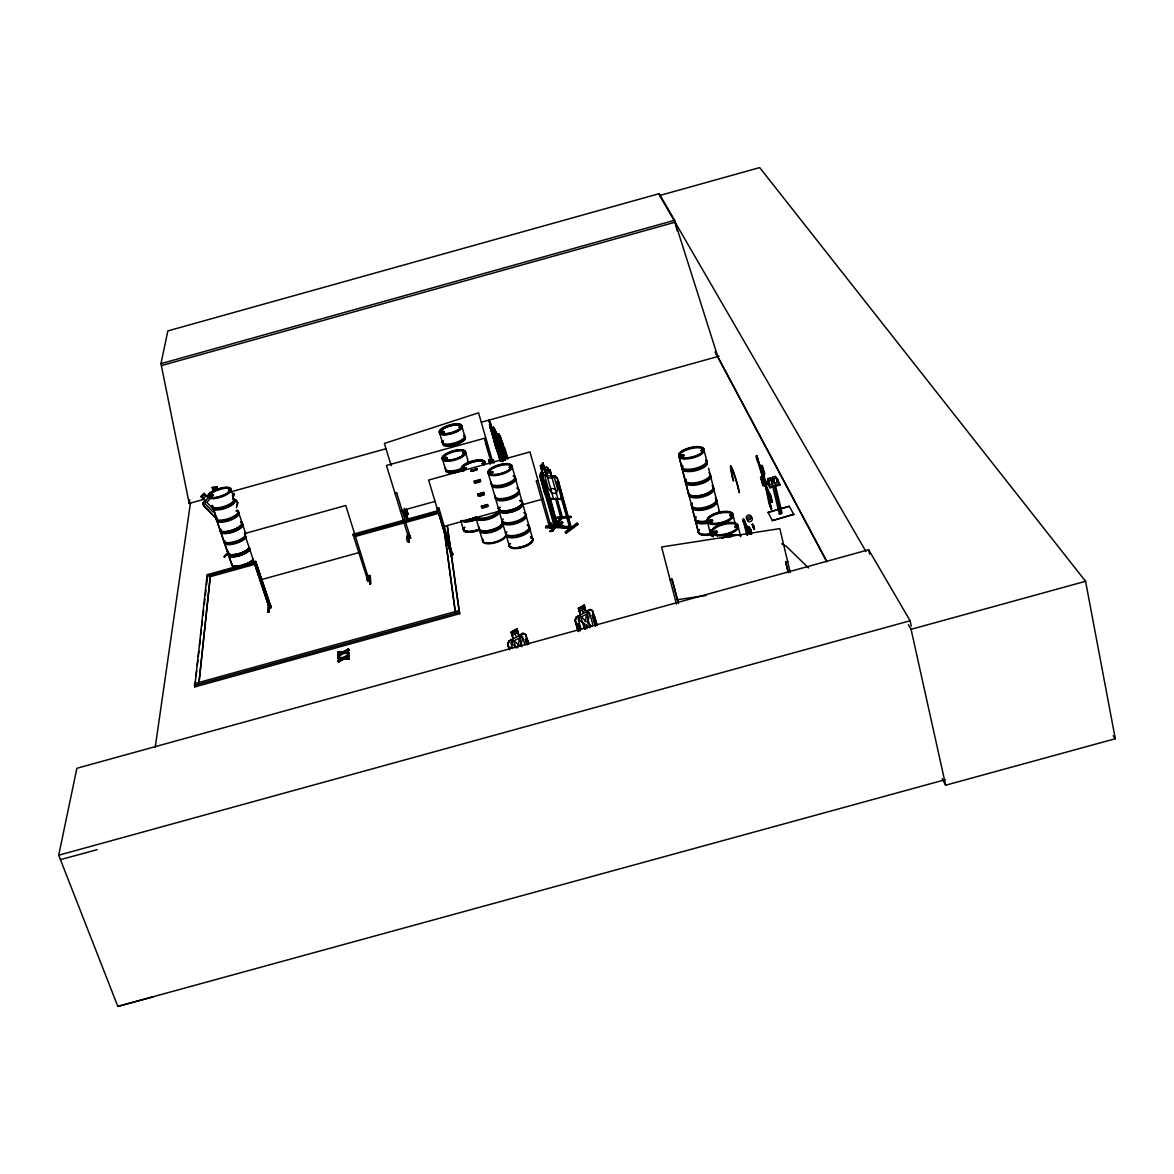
<?xml version="1.0" encoding="UTF-8"?>
<svg xmlns="http://www.w3.org/2000/svg" width="1174" height="1174" viewBox="0 0 1174 1174"><rect width="100%" height="100%" fill="white"/><g stroke="black" fill="none" stroke-linecap="round" stroke-linejoin="round"><path stroke-width="1.5" d="M543.078 469.057L543.122 469.424M514.682 633.182L514.696 632.933M518.204 644.805L518.189 645.128M581.849 608.47L582.304 609.027M514.608 633.182L514.623 632.36M518.116 645.128L518.673 644.819M268.743 606.122L270.71 605.623L268.89 606.107M271.003 607.662L255.653 561.407L253.951 561.891L269.374 608.161L244.456 533.612L345.772 505.48L369.223 580.528L369.062 578.4L369.605 580.338L367.579 580.939L366.978 578.987L368.695 578.855M269.286 605.358L269.051 611.947L267.995 612.241L269.022 604.052M268.332 604.243L267.995 612.241M268.905 603.26L268.743 611.903L269.11 603.891M585.166 621.222L585.254 620.371M228.739 553.292L224.014 556.96L226.641 554.436M491.583 429.816L497.38 447.881L496.719 444.432M562.654 522.753L549.96 531.499L562.375 521.799L562.654 522.753L549.96 531.499L562.346 521.784M496.94 437.594L497.013 436.669M765.096 483.644L768.941 503.22L771.113 509.208L765.507 485.302M490.306 427.013L490.38 426.074M777.687 479.961L777.261 478.376L777.658 479.961M500.241 440.837L498.847 434.042L500.432 439.59M268.626 611.111L269.051 611.947M199.022 682.314L210.425 575.143L198.817 684.119M554.407 526.642L555.009 525.864L554.407 526.642L540.187 476.6L540.539 473.562L539.908 476.644M451.432 554.583L459.68 613.694L194.767 686.922L207.123 574.688L254.67 561.51M194.767 686.922L195.398 681.58M196.014 676.195L196.63 670.809M197.261 665.423L197.878 660.037M198.303 656.457L198.92 651.071M199.536 645.685L200.167 640.3M200.783 634.914L201.414 629.528M201.825 625.933L202.456 620.547M203.073 615.161L203.689 609.776M204.32 604.39L204.936 599.004M205.362 595.409L205.978 590.023M206.595 584.637L207.226 579.252M406.615 518.174C401.126 502.736 404.12 519.583 407.598 517.851L404.282 510.91L407.598 517.851M404.355 511.732L404.238 510.925L403.592 512.143M407.407 517.661L404.37 511.629M509.912 467.047C509.912 468.705 510.881 465.153 509.355 467.34M510.03 466.87L511.189 467.223L509.164 467.369M408.875 541.933L407.95 534.038L409.08 542.036C406.512 543.826 405.558 534.331 408.288 534.962L409.08 542.036M509.648 467.546L510.587 466.959M189.718 499.889L189.19 503.485L190.437 503.147L155.217 747.31M492.948 471.977L491.319 472.917M489.984 472.917L490.248 472.153M491.95 472.682L490.233 471.992M482.221 463.745L483.732 463.158L482.455 463.51M482.91 463.789L483.439 463.114M502.369 443.596L502.824 444.256M482.265 463.539L484.275 463.275L482.499 463.114M465.256 468.778L465.608 468.015L463.598 468.25M585.621 629.293L586.442 624.568L590.038 627.885M465.55 467.854L464.508 468.631M462.879 468.852C463.011 471.214 469.13 467.457 464.655 467.692M462.952 468.852L464.684 467.619M750.612 529.826L749.878 529.21L751.14 534.39M463.789 452.43L463.04 452.826L464.009 452.445M464.566 452.973L463.877 453.457L464.273 452.724M785.67 562.17L787.754 561.51L785.67 562.17L788.238 572.795M500.843 451.286L497.703 444.139M520.273 646.331C525.57 632.859 518.13 635.017 518.659 645.509C513.376 637.203 507.285 643.44 517.822 647.755M584.006 628.428L584.887 623.834C574.673 619.49 580.587 613.254 585.723 621.604C585.268 611.126 592.532 609.042 587.293 622.44L591.857 626.476M445.005 458.917L447.03 457.757M444.418 458.154L444.491 458.902M153.574 996.755L117.826 1006.411L58.7 855.215L76.882 768.28L868.657 549.74L910.114 620.767L911.303 626.124M190.437 503.088L189.205 503.426L160.97 363.647L167.853 330.921L659.172 193.666L674.624 220.286L677.281 231.073M232.408 495.942L232.804 494.371M233.068 497.174L233.861 494.019M232.892 498.686L234.169 493.858L230.192 491.965M236.664 506.111L237.456 502.971M236.444 507.74L237.735 502.912L236.326 500.315L232.995 498.598M671.983 579.369L670.016 579.663L671.983 579.369L677.926 602.013M545.719 526.29L562.992 525.277L562.845 526.744L545.719 526.363L545.587 527.64L561.113 526.671M545.91 527.111L563.271 526.245M558.237 525.952L571.268 526.656L571.738 528.344L556.931 526.994M544.002 480.357L544.927 480.768L558.002 527.449L550.18 497.747M556.564 527.405L571.122 528.77L569.331 526.906M576.654 617.128L575.319 620.415L578.063 630.996L574.952 620.371L576.375 616.908L580.323 614.853L578.474 608.264L584.344 605.021C584.652 618.551 588.145 605.916 592.532 610.641L596.583 624.715M509.046 649.149L507.623 644.35L509.061 640.857L513.082 638.773L511.013 632.14L517 628.838L518.923 635.413L523.002 633.168L525.717 634.518L528.52 643.704M509.399 649.574L507.843 644.335L509.34 641.092M229.135 490.864L229.502 490.424M230.045 490.424L228.754 490.923M230.192 490.571L229.326 490.981M228.681 490.189L229.561 490.072L228.637 490.189M210.557 495.707L212.905 494.885L211.775 496.088M562.008 516.384C559.294 515.342 564.063 519.73 560.644 517.22M555.243 524.206L553.849 525.042L555.302 524.03L555.801 525.893L541.419 475.191L542.036 471.757M735.863 526.95L734.88 526.554M735.452 526.378L736.274 526.627M735.482 526.95L736.347 526.231M736.656 526.055L735.262 526.979M558.575 527.155C559.279 524.03 553.996 525.189 556.681 527.361L542.593 477.216L543.679 475.177L546.981 475.441L545.191 477.48L548.214 488.281L551.912 493.109L556.432 493.506L557.562 489.074L554.539 478.229L551.575 476.101M542.784 477.304L543.811 475.382M731.417 515.166L730.272 515.283M730.155 514.799L731.299 514.667L730.125 515.327M731.387 515.298L730.301 515.606M730.8 515.782L729.832 515.386L731.505 515.019M715.832 532.115L716.727 531.499M714.335 532.835L714.511 531.881L716.712 531.631M714.144 531.793L714.79 531.367M460.443 426.177L459.577 426.015M711.444 521.388C713.675 519.055 706.88 521.124 710.226 521.726M442.158 432.913C439.061 432.619 445.621 431.724 442.715 431.43M442.833 432.971L440.94 432.458M701.465 450.434L702.991 450.156L700.849 450.434L702.756 449.906L701.979 450.655M701.685 449.906L701.905 449.539M681.287 455.497L681.096 456.378M681.492 456.481L683.4 455.615L682.696 456.084M492.141 471.992L491.466 471.904M489.661 472.55L490.644 473.034M465.623 468.69L463.862 469.277M463.011 468.646L464.097 469.277M463.26 453.546L463.701 453.149M463.51 453.546L462.703 453.619L463.759 453.502M443.86 458.33L444.917 458.931M743.714 522.034C746.444 520.698 740.735 517.279 743.582 522.151C745.872 522.782 743.846 518.277 743.127 520.566M748.792 530.325L749.775 534.361L743.215 521.388L744.228 520.801L743.259 521.227M550.899 525.747L549.256 526.201M570.623 516.443L570.843 517.426L555.405 518.292M556.036 523.178L560.776 517.69M556.623 523.134L561.377 517.661M557.547 523.002L561.95 517.925M554.627 524.147L554.539 524.925C554.377 532.086 563.902 513.742 561.95 518.673L556.036 498.158M554.113 517.91L553.424 517.426L570.652 516.487M515.679 635.149L515.914 635.853M540.187 476.6L544.266 492.155L546.849 496.851L549.271 494.181M542.021 479.256L541.317 480.034L542.623 479.227L555.17 526.51M410.665 538.088C410.665 538.851 405.764 537.369 409.799 536.195C411.047 540.583 410.885 534.449 408.185 536.973M542.711 473.782L545.132 471.156M544.633 468.954L543.019 463.172L546.614 476.424L544.501 469.057L546.394 467.047M229.194 491.026L228.255 491.202L229.033 490.512M540.554 466.063L543.195 463.158M540.744 466.063L543.166 463.451M543.606 477.334L540.407 465.975L543.019 463.172M212.259 495.149L210.484 496.074L211.423 496.03M210.117 495.663C208.84 497.556 214.314 496.088 212.905 494.885M210.924 495.355L209.897 496.162L211.496 496.176M205.23 500.74L200.93 496.514L204.056 493.285L208.268 497.615M201.18 496.543L204.188 493.462M203.102 502.927L203.674 505.524L214.754 517.132L203.513 505.568L202.999 503.015L205.127 500.828M203.19 503.103L208.297 497.879L204.085 493.55M209.706 499.317L206.785 502.311L214.622 510.367M734.968 526.627L736.377 525.893L735.467 525.805M735.173 526.495L736.157 525.761M716.712 532.042L714.306 532.438L715.362 532.937M731.299 515.577L730.844 515.063M710.358 521.124L711.899 520.273L711.224 519.935M711.62 520.625L709.316 521.432L711.459 519.979M459.137 426.925L460.546 426.323M441.453 432.267L440.998 432.883L442.437 432.868M442.994 432.516L443.053 432.003M443.464 432.237L442.055 432.78M443.405 432.458L444.08 431.885L442.965 431.401M405.72 513.067L407.583 512.686L405.617 513.053L406.527 514.872L406.013 513.243L407.099 512.568M406.013 514.726L408.068 514.285L406.248 509.149M407.848 514.388L406.351 509.355M228.431 552.396L224.454 556.036L224.836 556.902M224.601 556.814L228.563 553.086M683.18 456.011L682.652 455.116M681.287 455.116L680.348 456.216L681.771 456.481M237.735 502.912L236.238 500.403L232.672 498.759L234.873 501.65M743.905 519.466L742.746 519.788L744.169 520.273M212.494 506.625L217.366 520.977L212.773 506.596M217.175 487.078L212.23 487.445L213.595 491.495M200.93 496.514L205.479 500.784L205.215 503.91L213.052 511.967M212.23 487.445L213.829 491.657M489.91 472.344C488.017 475.074 495.854 472.212 491.862 471.537M490.35 472.579L491.539 471.728L490.673 472.124M772.624 486.065L779.331 513.933L780.416 513.023M779.331 513.933L782.075 513.155L775.383 485.288M465.447 468.837L465.961 467.839M450.449 553.526L452.533 552.939L450.801 553.115M450.713 553.482L451.359 555.17L437.198 508.577L438.9 508.093L452.665 554.803L452.239 552.719M463.466 468.088L464.2 468.631M450.669 553.159L450.889 556.461M464.097 453.355L462.967 453.281M444.418 457.787C441.527 460.193 448.468 459.122 446.751 457.522M444.975 458.374L446.296 457.449M446.237 458.506L446.193 457.655M367.579 580.939L369.194 580.132M269.184 607.868L271.077 607.266M569.728 527.038L557.811 526.26M565.296 532.027L577.241 523.193L565.325 532.042L566.382 533.084L578.254 524.206L577.182 523.164M565.56 533.011L577.593 524.03M550.533 531.44L562.478 522.503M561.392 499.581L561.583 493.872L557.254 478.258L554.964 476.072L551.663 476.13M571.459 528.329L558.531 481.487L556.769 481.678L569.904 528.623M542.564 477.246L547.099 492.698L550.004 498.598L561.348 499.273M553.526 498.877L545.352 469.615L546.981 475.441M546.908 492.742L550.166 498.48M571.063 528.726L557.254 478.258M582.862 611.243L582.715 612.153L582.906 611.272M554.964 476.072L551.56 475.91M543.679 475.177L547.187 475.646L545.558 469.835M547.568 477.701L552.264 478.273M551.707 475.998L550.195 469.996L545.426 469.923M488.751 459.738L493.359 459.738L494.181 462.571M459.577 426.514L459.019 427.072L460.428 426.969M443.801 432.237L442.363 432.722M716.58 532.262L714.584 532.82M441.659 431.768L444.227 431.885L442.715 432.795M441.673 432.12L441.996 432.34M731.079 514.96L731.872 515.137M491.48 472.374L492.39 471.831L491.613 471.537M444.667 458.007L445.181 457.405M446.531 458.124L445.577 458.154M555.038 526.671L541.918 480.005M585.841 628.56L589.935 626.27L586.516 614.061L581.042 617.098L584.476 629.323M578.489 623.614L576.419 624.333L578.489 623.614L580.47 630.658M595.218 626.05L592.283 615.499L593.883 614.604L597.273 625.331M592.283 615.499L594.337 614.78M576.507 617.084L590.14 609.644M338.083 661.109L343.454 658.144L348.737 658.174L349.06 659.186L343.777 659.157L338.42 662.121L338.083 661.109L342.309 658.071L338.024 657.411L343.366 657.44L348.634 654.52L348.986 656.237L344.833 658.511L344.51 657.513L348.634 654.52M348.957 655.532L343.688 658.438L343.366 657.44M578.577 608.323L584.212 605.344M526.891 644.614L525.35 639.346L526.979 638.436L528.96 643.895M525.35 639.346L527.434 638.612M346.066 652.025L348.825 650.528L348.473 648.826L343.234 651.702L337.921 651.687L338.259 653.36L342.514 653.346L338.317 656.354L343.644 653.419L348.898 653.434L348.561 651.746L344.364 651.775L344.701 652.773M338.317 656.354L337.98 655.356L343.322 652.406L348.575 652.421L348.898 653.434M346.183 651.262L348.795 649.824M511.145 632.199L517.147 628.897M509.208 641.033L523.12 633.49M338.42 662.121L342.632 659.084M228.548 490.776L229.561 490.409M337.98 655.356L342.177 652.333L337.936 652.362M344.364 651.775L348.473 648.826M441.938 431.988L442.158 431.548M715.993 532.761L716.448 531.279M709.991 520.141L709.536 521.036M550.43 530.619L550.767 531.573M681.184 455.086L683.943 455.219L681.492 456.525M682.901 455.541L680.979 455.879M464.141 468.191L463.539 469.174M465.476 468.852L464.2 469.262M446.164 457.948L444.33 458.638L445.181 458.902M210.748 495.443L211.613 495.105M569.595 526.554L571.195 526.612M450.992 556.344L450.787 553.071M452.284 553.042L452.665 554.803M548.889 525.937C553.526 523.355 549.564 531.675 548.786 526.025M550.562 525.835L551.34 527.126M269.301 607.78L269.022 606.019M404.252 508.166L406.307 514.872L407.774 514.139M501.694 441.541L500.095 435.862L502.531 442.759M501.65 443.361L500.696 443.068M503.47 445.225L502.296 442.671L507.373 458.873M504.688 447.837L507.99 458.682M500.241 453.546C488.824 427.527 510.264 472.286 500.403 453.34M497.013 438.504L500.476 450.684L499.977 446.942L502.178 452.988M501.929 460.927L493.432 431.225L492.258 428.745L499.566 454.661L490.116 422.068L488.722 420.38L489.925 422.258M490.116 422.068L492.992 432.927M489.719 426.162L489.661 424.577L490.571 426.015M490.292 425.839L491.701 428.451M491.48 427.6L492.493 428.833M502.531 460.736L493.183 427.248L494.606 429.082M494.166 433.045L494.122 431.46L495.046 432.927L493.373 427.189M494.107 432.913L494.122 431.46M495.986 434.541L496.998 435.803M499.625 439.942L499.596 438.357L500.535 439.839M504.38 458.403L499.155 440.822L502.545 453.883L502.105 453.091M499.493 441.321L498.466 440.367L499.258 444.462M464.024 468.235L464.963 467.971M502.237 457.361L500.506 451.286L504.13 460.281M503.925 456.921L504.879 460.076M491.539 472.418L490.541 472.652M491.789 472.931L490.893 473.181M490.585 428.642L491.392 429.889L489.734 424.166L490.893 425.942M490.761 429.948L490.512 428.422L491.304 429.64M490.703 429.816L490.703 428.363M492.478 431.43L494.371 435.114L493.418 432.531M496.162 436.772C495.355 430.711 502.134 448.072 498.891 439.428M445.313 457.772L446.105 457.478M494.885 444.403L496.984 450.288L489.837 425.971L500.139 461.235M498.422 449.862L499.684 454.367M211.613 495.56L210.704 495.78M557.445 525.791L557.914 527.478M542.916 477.216L557.298 526.979L556.887 525.248M570.593 527.023L571.298 528.711M396.665 492.757L395.036 493.462L396.665 492.757L410.518 538.088L408.875 538.558L386.481 465.476L484.803 438.166L490.908 459.283M437.227 508.826L438.9 508.093M536.342 481.076L538.044 480.606L536.342 481.076L549.726 527.889L549.153 525.835M253.936 562.141L255.638 561.671M353.066 534.405L354.768 533.921L353.08 534.654L367.917 580.881L367.359 578.797M408.86 538.308L410.489 537.853M763.438 478.86L756.746 455.409L763.907 479.535M758.683 463.437C754.999 447.47 755.381 460.267 759.152 464.141M762.704 470.774L762.205 465.344L764.788 473.533L763.687 473.577L764.054 474.311L761.647 465.506L763.907 480.562M761.735 480.078L761.06 476.967L763.467 485.684L763.305 483.732L762.645 483.35L762.924 485.831L760.517 477.114L761.735 480.078L763.848 481.12L764.758 484.407L762.645 483.35M767.635 478.64L770.672 477.789L771.567 479.388L772.609 483.761L769.572 484.613L767.635 478.64L769.572 484.613M778.685 482.059L774.546 483.218L772.609 477.246L775.647 476.395L777.584 482.367L776.689 480.753L777.79 480.445M768.515 480.254L771.567 479.388M772.609 477.246L773.49 478.845L776.542 477.994M779.932 485.009L776.865 478.801L779.932 485.009L769.968 487.797L766.96 481.589L773.563 479.726M766.96 481.589L769.66 486.52L779.624 483.717M769.909 493.975L764.67 482.617L772.389 502.252L770.878 495.296L769.381 493.594L771.964 502.457L763.188 479.095L765.272 486.77L765.184 485.2M769.249 501.724L771.67 509.061L765.199 485.009M793.844 514.579L789.31 506.273L768.001 512.275L772.345 520.625L793.785 514.329L772.345 520.625M768.06 512.524L789.31 506.273M752.329 524.367L753.884 526.172L754.016 529.239L752.329 524.367L754.016 529.239M748.278 530.002L749.144 529.768L748.763 526.598L750.7 529.885L748.836 530.413M752.387 525.908L753.561 525.585M748.176 526.759L749.188 527.478M753.048 527.287L754.589 529.078M747.838 529.122L748.704 528.872M748.763 526.598L750.568 529.357M744.067 521.065L750.494 534.155L742.863 519.334M659.172 193.666L659.627 195.53L759.695 167.589L1085.568 581.291L1115.3 738.74L945.657 785.215L942.208 778.729M160.97 363.647L674.624 220.286M161.616 365.54L675.109 222.224L717.754 356.544L715.171 351.745L826.701 561.113M189.205 503.426L204.555 499.17M230.999 491.818L386.202 448.688M481.428 422.214L719.002 356.192M552.352 530.868L550.136 522.694L552.587 530.677L553.409 530.575L552.352 530.868L552.235 529.944M553.409 530.575L551.442 523.325L550.415 523.663L550.136 522.694M369.047 575.451L370.382 576.111L369.047 575.451L369.854 584.036L370.911 583.742L370.25 576.008M451.109 554.876L453.003 554.348M551.149 527.185L549.256 527.713L551.222 527.434L529.973 451.931L428.627 480.063L450.611 553.203M367.888 580.499L369.59 580.073M269.184 608.147L271.062 607.618M369.561 583.082L370.089 583.845L369.561 576.199M442.128 431.504L443.053 431.342M400.466 510.998L435.305 501.327M353.271 534.17L437.785 510.734M254.567 562.904L206.962 576.096L207.431 577.461M353.315 535.52L437.946 512.055M209.192 576.977L255.022 564.268M355.517 536.401L440.133 512.935M442.686 526.832L499.126 511.189M522.048 504.835L543.21 498.965M260.041 580L360.535 552.147M748.792 533.348L747.75 528.227L750.494 533.187M748.44 528.696L750.259 533.26M194.253 685.44L459.225 612.197L447.25 526.245M58.7 855.215L910.114 620.767M908.368 624.656L911.068 629.323L1085.568 581.291M117.826 1006.411L945.349 779.668M60.432 859.661L97.163 849.668M211.525 495.12L213.081 495.017M463.437 452.885L464.39 452.871M445.416 458.682L444.506 458.799M714.482 532.394L715.553 532.277M408.934 538.558L408.537 536.547M459.636 426.367L460.971 426.529M677.354 599.723L706.22 595.423M445.474 457.39L447.118 457.772M445.005 458.315L444.183 458.374M211.672 494.753L212.817 494.958M464.801 468.015L465.814 467.912M464.376 469.233L463.319 469.013M682.299 455.16L683.224 454.91M710.373 521.051L709.404 521.109M408.244 537.002L410.181 536.166M367.051 579.266L369.062 578.4M212.45 487.606L217.175 487.181M210.924 493.168L211.746 493.109M210.821 493.256L211.643 493.197M540.407 465.975L542.359 471.845M547.979 468.206L546.409 467.281M546.849 496.851L544.442 491.994M554.04 517.822L571.268 516.942M553.673 518.086L570.916 517.176M545.587 527.64L561.113 526.832M557.943 525.453L556.197 525.629L557.503 525.835M571.092 526.686L569.361 526.979M557.973 527.522L557.254 525.835M702.536 449.98L700.893 450.86M681.654 456.319L680.891 456.202M344.51 657.513L348.722 657.484L349.06 659.186M344.833 658.511L349.045 658.497M338.024 658.086L338.361 659.098L341.208 659.084M338.024 657.411L338.347 658.423L341.913 658.438M570.491 528.183L569.801 528.564M736.083 526.201L736.905 526.334M493.359 459.738L488.545 459.533L489.984 463.979M545.22 469.717L550.195 469.996M557.18 481.384L558.531 481.487M543.679 475.47L554.964 476.395L556.975 478.42M550.621 488.487L555.141 488.868M550.004 498.598L561.524 499.478L561.598 494.195M556.3 525.688L557.312 525.791M551.325 523.266L553.277 530.487M682.754 454.778L683.562 454.969M544.604 469.233L546.424 469.761M562.551 517.895L557.195 499.097M584.344 605.021L586.046 611.918M578.327 608.205L580.323 614.853L578.107 618.727L581.057 629.22M576.375 616.908L574.952 620.371M525.717 634.518L528.08 643.425M509.061 640.857L507.623 644.35M750.039 529.195L751.14 533.524M763.188 483.189L765.316 484.26M522.973 633.432L525.541 634.708M589.994 609.599L592.503 610.876M781.723 543.841L786.419 546.424L808.534 567.981M747.515 528.285L748.264 528.975M547.906 468.382C545.881 463.026 537.149 478.434 542.05 472.021M758.521 464.214L763.878 481.413M731.725 514.96L731.035 515.973L729.773 515.503M736.802 526.128L736.113 527.141L734.821 526.671M1113.187 735.746L1115.3 738.74M498.847 434.042L500.109 435.994M498.657 434.116L499.919 436.053M489 420.571L490.116 422.2M499.229 435.583L499.963 436.669M493.183 427.248L494.415 429.156M489.279 421.833L489.998 422.875M493.74 428.701L495.002 431.606L494.269 430.535M499.757 437.432L500.506 438.518M489.793 423.638L490.512 424.694M499.39 438.416L502.34 442.833M489.47 424.65L492.302 428.892M493.931 431.533L496.807 435.862M490.908 427.894L492.023 429.537M497.174 440.045L495.369 434.644M503.807 452.063L504.981 453.78L500.858 441.747L505.216 456.554M499.449 446.736L495.384 434.82L502.854 454.91L502.208 451.432M496.543 432.839L495.149 430.975L496.353 432.913M496.602 433.455L495.898 432.37L497.13 435.305M489.734 424.166L490.908 426.074M490.453 425.282L491.172 426.632M495.912 435.261L496.822 436.743L494.592 428.965L501.606 450.508L497.541 438.504M498.73 439.663L496.778 435.701L500.99 449.554M490.512 428.422L493.462 432.692M492.493 431.548L493.271 432.751M492.111 431.65L496.132 443.523L495.032 441.835M502.413 457.156L504.321 460.223M496.969 450.156L499.757 454.602M496.778 450.214L499.566 454.661M492.508 429.713L492.86 430.623M746.18 529.386L746.062 528.814M659.627 195.53L865.957 551.486M771.729 482.147L772.609 483.761M715.656 353.066L826.775 561.847M750.274 529.004L750.7 529.885M749.276 528.711L749.716 529.606M743.582 519.128L750.069 532.409M557.151 478.376L554.964 476.395M501.503 441.6L506.243 458.198L503.191 451.139M491.495 427.718L492.625 430.418M499.258 441.131L496.338 432.78L499.831 444.785M765.976 484.979C768.075 489.558 764.817 476.717 764.509 479.55M501.122 441.747L500.843 441.556M194.972 685.176L194.444 683.694L458.99 610.553L459.445 612.065M493.212 437.139L495.061 442.363M492.654 432.78L490.717 427.145L492.64 432.164M220.829 532.292L223.94 541.405L220.609 531.69M224.63 543.43L228.035 553.468L224.601 543.445M231.909 564.87L228.725 555.493L231.982 565.134M220.286 530.751L216.97 521.007L220.228 530.487A11.579 3.962 -18.5 0 0 234.903 529.181A11.579 3.962 -18.5 0 0 240.802 521.623M217.073 487.269L217.982 489.969M270.71 605.623L271.267 607.296M255.653 561.407L271.267 607.56M238.704 512.818L241.976 522.577M242.284 523.516L245.527 533.231M491.598 431.636L495.399 444.315L494.533 440.001C502.061 463.891 489.147 418.531 493.814 437.535M337.921 651.687L338.259 653.36M337.965 654.637L338.303 655.65M338.068 660.39L338.406 661.402M348.487 649.516L348.825 650.528M348.649 655.239L348.986 656.237M343.322 652.406L343.644 653.419M343.454 658.144L343.777 659.157M505.26 459.107L499.757 439.751L505.598 460.179M366.978 578.987L367.506 580.646M759.24 463.275L764.523 480.415M749.261 528.051L749.188 528.036M748.645 528.095L748.557 527.992M391.191 465.682L384.382 443.42L478.537 412.837L492.875 462.321M459.225 612.197L459.68 613.694M442.319 458.594L445.357 468.822M460.912 521.109L463.378 529.503M507.99 644.394L509.531 649.633M439.56 432.722L442.51 442.701M511.277 632.243L513.346 638.891L510.851 642.677L512.392 647.916M515.9 648.004L513.845 641.019L519.436 637.937L521.99 646.669M475.94 518.057L479.036 528.652M479.682 530.78L482.646 540.95M525.791 639.522L527.331 644.805M461.822 426.162L464.552 435.51A11.637 3.933 -16.4 0 1 452.709 443.405A11.637 3.933 -16.4 0 1 442.98 440.47M524.969 645.01L522.415 636.279L518.791 635.75L516.868 629.161M465.491 452.107A12.048 4.153 -16.4 0 1 448.703 460.531A12.048 4.153 -16.4 0 1 447.485 453.457A12.048 4.153 -16.4 0 1 465.506 452.151A12.048 4.153 -16.4 0 1 448.717 460.56A12.048 4.153 -16.4 0 1 447.485 453.428A12.048 4.153 -16.4 0 1 465.491 452.122A12.048 4.153 -16.4 0 1 448.717 460.575A12.048 4.153 -16.4 0 1 447.47 453.399A12.048 4.153 -16.4 0 1 465.491 452.107L468.455 462.409M517 628.838L518.937 635.794M488.091 472.829L491.143 483.35M491.803 485.537L494.929 496.397A12.342 4.505 -16 0 0 510.807 496.543A12.342 4.505 -16 0 0 516.633 488.046M495.589 498.568L498.583 509.002M498.862 510.015L502.34 522.195A12.122 4.549 -16.3 0 1 490.013 530.325A12.122 4.549 -16.3 0 1 479.227 527.375M505.935 534.508L502.986 524.323A12.107 4.564 -16.3 0 1 490.644 532.468A12.107 4.564 -16.3 0 1 479.858 529.503M506.258 535.417L509.223 545.719M493.227 459.826L493.946 462.835M485.288 442.231L489.837 457.743M488.883 459.65L490.116 463.891M499.155 440.822L504.042 457.889M500.74 448.013L502.296 453.472M500.535 451.315L496.294 436.581L503.132 461.397M494.298 432.854L502.531 461.587M499.566 453.384L501.592 460.428M492.2 431.269L493.711 436.523M495.722 443.523L500.74 461.044M488.912 420.321L495.883 444.785M496.896 448.292L500.403 460.531M511.996 466.151A12.415 4.417 -16 0 1 494.885 474.898A12.415 4.417 -16 0 1 493.212 467.428A12.415 4.417 -16 0 1 511.996 466.151L514.96 476.747M515.591 478.933L518.688 489.807M519.334 491.994L522.313 502.428M522.606 503.426L525.541 513.83M526.157 516.002L529.225 526.73M529.87 528.887L532.805 539.189M503.308 445.284L507.08 458.52M578.723 608.381L580.572 614.956M578.034 623.438L580.015 630.482M576.874 624.524L578.855 631.568M575.319 620.415L578.4 631.392M549.946 470.275L558.076 499.288M592.841 624.641L589.436 612.432L585.899 611.859L584.065 605.285M556.608 499.126L561.392 516.296M555.434 498.187L561.113 518.893M546.071 486.124L547.554 491.392M570.579 516.457L570.843 517.426M570.021 526.48L570.432 528.227L561.524 496.998M593.883 614.604L596.818 625.155M592.356 610.832L596.377 624.803M592.738 615.675L595.673 626.226M676.415 604.052L661.608 546.996L779.815 528.608L790.249 572.486M672.071 579.017L678.469 603.392M764.846 481.164L765.096 482.147M679.1 456.789L681.742 467.091L678.91 456.114M685.807 482.998L688.507 493.579M689.021 495.589L691.633 505.759M692.205 508.019L695.067 519.202L692.176 508.019M698.31 531.895L695.639 521.447L698.354 532.189M685.777 482.998L688.566 493.887M707.276 521.329L710.109 532.453M703.813 449.202L706.557 460.208A12.929 4.813 -14.2 0 1 694.48 468.543A12.929 4.813 -14.2 0 1 681.654 465.829M708.582 468.177L709.976 473.856M710.578 476.13L713.308 487.034M716.272 498.935L713.572 488.076A12.885 4.945 -14.1 0 1 703.197 496.118A12.885 4.945 -14.1 0 1 688.8 494.929M716.844 501.195L719.647 512.407A12.782 5.034 -14 0 0 718.708 511.306A12.811 5.048 -14 0 1 719.677 512.392M732.825 514.256L735.203 523.809M747.75 528.227L749.188 533.877M743.641 519.334L747.633 534.992M742.922 519.539L746.913 535.183M737.918 525.409L740.677 536.679M752.901 524.22L753.62 527.126M750.142 528.476L751.654 534.434M748.616 527.64L749.144 529.768M785.729 561.818L788.297 572.442M765.756 484.847L769.792 501.577M773.49 478.845L774.546 483.218M774.282 486.183L780.974 514.065M770.672 477.789L771.377 480.694M769.66 486.52L769.968 487.797M504.072 456.774L504.688 460.149M502.134 452.885L503.235 457.567M501.944 452.959L503.044 457.64M868.657 549.74L869.655 554.128M911.068 629.323L945.657 785.215M203.293 503.015L203.777 505.436M500.065 447.646L500.711 451.124M765.36 481.986L765.8 483.13M447.426 525.849L450.684 549.197M443.889 526.818L455.585 613.136M443.713 527.214L455.13 611.625M496.103 435.187L496.353 436.713M489.661 424.577L489.896 426.089M764.245 473.416L764.876 483.35L763.261 470.613M499.596 438.357L499.816 439.883M369.194 575.495L369.854 584.036M740.53 535.3A13.604 5.518 -13.8 0 0 721.907 538.352A13.648 5.547 -13.8 0 1 740.589 535.329A13.574 5.503 -13.8 0 0 721.937 538.396M724.93 537.487A13.648 5.547 -13.8 0 1 735.071 535.256M738.138 535.315A13.648 5.547 -13.8 0 1 740.706 535.799M748.748 519.95A2.656 2.421 -24.9 0 1 746.253 517.352A2.656 2.421 -24.9 0 1 749.408 515.034A2.656 2.421 -24.9 0 1 751.36 518.042M518.673 490.952A12.342 4.52 -16 0 1 508.386 499.742A12.342 4.52 -16 0 1 495.736 497.321M514.329 475.719A12.371 4.447 -16 0 1 503.984 484.422A12.371 4.447 -16 0 1 491.319 482.103M518.424 489.47A12.518 4.579 -16 0 1 507.99 498.363A12.518 4.579 -16 0 1 495.164 495.927M518.615 490.145A12.518 4.579 -16 0 1 508.181 499.038A12.518 4.579 -16 0 1 495.355 496.587M514.96 477.921A12.371 4.461 -16 0 1 504.629 486.638A12.371 4.461 -16 0 1 491.965 484.29M513.258 475.69A12.547 4.52 -16 0 1 505.789 484.774A12.547 4.52 -16 0 1 491.378 482.896M520.375 501.093A12.342 4.579 -16 0 1 513.082 510.206A12.342 4.579 -16 0 1 498.862 508.195A12.268 4.549 -16 0 0 513.067 510.191A12.268 4.549 -16 0 0 520.317 501.122M513.449 476.365A12.547 4.52 -16 0 1 507.506 484.906A12.547 4.52 -16 0 1 491.392 484.833M520.243 500.638A12.342 4.579 -16 0 1 512.95 509.751A12.342 4.579 -16 0 1 498.73 507.74M529.195 527.816A12.268 4.681 -16.1 0 1 519.04 536.767A12.268 4.681 -16.1 0 1 506.405 534.126M530.604 537.061A12.21 4.711 -16.1 0 1 532.027 537.839A12.166 4.696 -16.1 0 0 530.56 537.076M529.136 527.009A12.43 4.74 -16.1 0 1 517.264 536.474A12.43 4.74 -16.1 0 1 506.992 531.954M525.453 514.124A12.459 4.681 -16 0 1 513.552 523.531A12.459 4.681 -16 0 1 503.264 519.113M524.895 512.774A12.298 4.608 -16 0 1 514.696 521.652A12.298 4.608 -16 0 1 502.046 519.113M521.946 502.34A12.342 4.579 -16 0 1 510.132 511.571A12.342 4.579 -16 0 1 499.992 507.329M499.977 507.285A12.342 4.579 -16 0 0 510.132 511.571A12.342 4.579 -16 0 0 521.96 502.384M527.493 525.57A12.43 4.74 -16.1 0 1 520.199 534.948A12.43 4.74 -16.1 0 1 505.833 532.747M527.155 524.895A12.268 4.667 -16.1 0 1 519.95 534.141A12.268 4.667 -16.1 0 1 505.774 531.983M525.526 514.946A12.298 4.623 -16 0 1 515.327 523.824A12.298 4.623 -16 0 1 502.677 521.271M523.824 512.7A12.459 4.681 -16 0 1 516.487 522.004A12.459 4.681 -16 0 1 502.105 519.891M530.853 537.765A12.268 4.74 -16.1 0 1 529.518 544.369A12.268 4.74 -16.1 0 1 514.3 548.581A12.268 4.74 -16.1 0 1 510.441 543.415M530.721 537.325A12.268 4.74 -16.1 0 1 523.545 546.644A12.268 4.74 -16.1 0 1 509.355 544.413M232.907 497.879A11.696 3.889 -18.4 0 1 225.481 505.935A11.696 3.889 -18.4 0 1 211.878 505.759M237.368 510.719A11.843 3.992 -18.5 0 1 228.431 519.466A11.843 3.992 -18.5 0 1 216.618 517.485M235.871 510.954A11.828 4.006 -18.5 0 1 236.605 516.12A11.828 4.006 -18.5 0 1 222.414 521.461A11.828 4.006 -18.5 0 1 216.838 518.116M237.001 510.074A11.681 3.933 -18.5 0 1 228.182 518.703A11.681 3.933 -18.5 0 1 216.53 516.751M234.609 500.638A11.696 3.904 -18.4 0 1 223.28 508.944A11.696 3.904 -18.4 0 1 213.081 506.61M233.494 499.155A11.857 3.948 -18.4 0 1 224.498 507.843A11.857 3.948 -18.4 0 1 212.685 505.935M233.274 498.524A11.857 3.948 -18.4 0 1 224.293 507.212A11.857 3.948 -18.4 0 1 212.479 505.304M237.676 512.113A11.667 3.948 -18.5 0 1 230.309 520.243A11.667 3.948 -18.5 0 1 216.72 519.994M240.846 521.594A11.623 3.977 -18.5 0 1 233.523 529.768A11.623 3.977 -18.5 0 1 219.964 529.474M241.11 522.269A11.667 3.992 -18.5 0 1 233.758 530.472A11.667 3.992 -18.5 0 1 220.154 530.178M245.366 535.461A11.623 4.036 -18.5 0 1 232.907 542.036A11.623 4.036 -18.5 0 1 223.647 540.392M244.53 532.482A11.623 4.036 -18.5 0 1 245.542 533.216M249.813 548.214A11.769 4.138 -18.6 0 1 235.783 555.199A11.769 4.138 -18.6 0 1 228.328 551.927M250.018 548.83A11.769 4.153 -18.6 0 1 235.989 555.816A11.769 4.153 -18.6 0 1 228.534 552.543M246.056 537.487A11.623 4.036 -18.5 0 1 232.173 544.354A11.623 4.036 -18.5 0 1 224.836 541.185M245.968 536.767A11.784 4.094 -18.5 0 1 231.894 543.723A11.784 4.094 -18.5 0 1 224.439 540.51M253.232 558.956A11.549 4.124 -18.6 0 1 242.314 565.208M239.452 565.839A11.549 4.124 -18.6 0 1 231.645 563.813M245.748 536.136A11.784 4.094 -18.5 0 1 233.112 542.814A11.784 4.094 -18.5 0 1 223.735 541.141M244.896 533.128A11.784 4.094 -18.5 0 1 245.938 533.862M241.272 522.738A11.667 4.006 -18.5 0 1 232.481 531.44A11.667 4.006 -18.5 0 1 220.815 529.415M253.364 559.206A11.608 4.138 -18.6 0 1 247.993 563.344M245.278 564.533A11.608 4.138 -18.6 0 1 242.402 565.486M239.525 566.132A11.608 4.138 -18.6 0 1 231.689 564.092M712.882 534.449A13.222 5.298 -13.9 0 1 710.784 529.518M713.102 536.048A13.428 5.386 -13.9 0 1 710.974 531.044M712.926 535.344A13.428 5.386 -13.9 0 1 710.798 530.325M713.469 536.767A13.222 5.312 -13.9 0 1 710.608 533.378M463.246 470.187A12.268 4.3 -16.3 0 1 472.359 460.986A12.268 4.3 -16.3 0 1 483.761 464.508M476.938 468.485A12.268 4.3 -16.3 0 1 470.789 470.202M463.598 471.244A12.224 4.285 -16.3 0 1 471.141 462.527A12.224 4.285 -16.3 0 1 485.009 464.229A12.166 4.27 -16.3 0 0 471.156 462.541A12.166 4.27 -16.3 0 0 463.642 471.229M480.724 481.545A12.224 4.344 -16.3 0 1 474.604 483.233M480.093 479.359A12.224 4.344 -16.3 0 1 473.973 481.061M487.43 504.556A12.136 4.447 -16.3 0 1 481.355 506.243A12.122 4.432 -16.3 0 0 487.415 504.526M484.334 493.784A12.356 4.461 -16.3 0 1 478.156 495.501M484.143 493.124A12.356 4.461 -16.3 0 1 477.95 494.841M480.562 480.841A12.386 4.402 -16.3 0 1 474.355 482.558M480.371 480.166A12.386 4.402 -16.3 0 1 474.164 481.883M487.65 505.26A12.166 4.447 -16.3 0 1 481.545 506.948A12.195 4.461 -16.3 0 0 487.694 505.422M487.533 504.849A12.195 4.461 -16.3 0 1 481.428 506.552M505.671 535.52A12.063 4.593 -16.3 0 1 492.038 542.696A12.063 4.593 -16.3 0 1 482.778 539.394M502.575 524.176A12.283 4.623 -16.3 0 1 488.678 531.44A12.283 4.623 -16.3 0 1 479.286 528.139M502.766 524.822A12.283 4.623 -16.3 0 1 488.868 532.101A12.283 4.623 -16.3 0 1 479.476 528.799M502.34 522.195A12.092 4.549 -16.3 0 1 490.013 530.31A12.092 4.549 -16.3 0 1 479.256 527.375M499.302 511.585A12.136 4.505 -16.3 0 1 486.902 519.686A12.136 4.505 -16.3 0 1 476.116 516.795M505.935 536.224A12.107 4.623 -16.3 0 1 492.244 543.43A12.107 4.623 -16.3 0 1 482.954 540.113M499.243 510.793A12.312 4.564 -16.3 0 1 488.223 518.615A12.312 4.564 -16.3 0 1 475.529 517.367M498.877 511.409A12.312 4.564 -16.3 0 1 486.476 518.35A12.312 4.564 -16.3 0 1 475.338 516.707M498.51 510.705A12.151 4.505 -16.3 0 1 487.812 517.147A12.151 4.505 -16.3 0 1 475.881 516.971M487.988 506.464A12.136 4.447 -16.3 0 1 481.912 508.151M487.812 505.803A12.18 4.461 -16.3 0 1 481.707 507.491M505.803 535.784A12.107 4.623 -16.3 0 1 492.111 542.99A12.107 4.623 -16.3 0 1 482.822 539.673M467.898 461.441A12.004 4.182 -16.4 0 1 468.279 463.583M460.575 468.822A12.004 4.182 -16.4 0 1 449.202 470.847A12.004 4.182 -16.4 0 1 445.592 467.634M461.206 470.965A12.004 4.197 -16.4 0 1 449.833 472.99A12.004 4.197 -16.4 0 1 446.223 469.761M461.044 470.26A12.18 4.256 -16.4 0 1 445.606 470.26M460.839 469.615A12.18 4.256 -16.4 0 1 445.416 469.6M468.265 462.116A12.18 4.256 -16.4 0 1 468.866 463.099M478.64 530.193A11.887 4.447 -16.5 0 1 466.313 531.954A11.901 4.461 -16.5 0 1 464.684 527.317M464.684 527.273A11.887 4.447 -16.5 0 0 466.313 531.954A11.901 4.461 -16.5 0 0 478.654 530.237M475.558 519.73A11.872 4.402 -16.4 0 1 461 520.508A11.901 4.402 -16.4 0 0 475.558 519.73M475.397 519.055A12.078 4.461 -16.4 0 1 461.94 520.61M475.206 518.409A12.078 4.461 -16.4 0 1 463.745 520.375M478.537 529.812A11.901 4.461 -16.5 0 1 467.237 531.734A11.901 4.461 -16.5 0 1 463.583 528.256M709.624 475.088A12.885 4.887 -14.1 0 1 698.53 484.524A12.885 4.887 -14.1 0 1 686.482 480.269M712.266 485.684A12.841 4.916 -14.1 0 1 702.844 494.753A12.841 4.916 -14.1 0 1 688.434 492.288M709.595 474.237A13.061 4.945 -14.1 0 1 698.325 483.805A13.061 4.945 -14.1 0 1 686.13 479.491M706.205 461.47A12.914 4.828 -14.2 0 1 695.052 470.847A12.914 4.828 -14.2 0 1 683.019 466.694M706.176 460.604A13.105 4.887 -14.2 0 1 694.861 470.114A13.105 4.887 -14.2 0 1 682.652 465.902M705.985 459.9A13.105 4.887 -14.2 0 1 694.685 469.409A13.105 4.887 -14.2 0 1 682.476 465.212M709.419 473.533A13.075 4.945 -14.1 0 1 699.807 482.69A13.075 4.945 -14.1 0 1 685.161 480.254M709.052 472.799A12.899 4.872 -14.1 0 1 699.587 481.839A12.899 4.872 -14.1 0 1 685.132 479.432M713.484 487.621A12.885 4.945 -14.1 0 1 703.079 495.663A12.885 4.945 -14.1 0 1 688.698 494.489M712.383 485.992A12.885 4.945 -14.1 0 1 702.933 495.09A12.885 4.945 -14.1 0 1 688.478 492.61M699.146 529.856A12.782 5.107 -14 0 0 709.536 534.786A12.723 5.078 -14 0 1 699.19 529.826M706.675 523.487A12.767 5.048 -14 0 1 695.551 520.126M709.345 533.965A12.694 5.063 -14 0 1 698.266 530.545M715.348 497.849A12.841 4.989 -14.1 0 1 704.327 507.403A12.841 4.989 -14.1 0 1 692.293 502.986M706.454 522.797A12.973 5.122 -14 0 1 695.933 517.881M706.278 522.092A12.987 5.122 -14 0 1 695.756 517.191M706.102 521.227A12.782 5.034 -14 0 1 695.742 516.413A12.811 5.048 -14 0 0 706.102 521.241M715.7 498.568A13.017 5.063 -14.1 0 1 704.532 508.269A13.017 5.063 -14.1 0 1 692.322 503.778M715.92 500.109A12.826 4.989 -14.1 0 1 706.528 509.267A12.826 4.989 -14.1 0 1 692.102 506.698M715.876 499.273A13.017 5.063 -14.1 0 1 706.352 508.547A13.017 5.063 -14.1 0 1 691.721 505.95M712.765 487.694A12.826 4.931 -14.1 0 1 703.358 496.778A12.826 4.931 -14.1 0 1 688.947 494.283M709.419 534.317A12.797 5.107 -14 0 1 699.014 529.386M464.2 436.038A11.799 3.992 -16.4 0 1 454.587 444.462A11.799 3.992 -16.4 0 1 443.244 441.85M464.009 435.393A11.799 3.992 -16.4 0 1 454.397 443.816A11.799 3.992 -16.4 0 1 443.053 441.204M464.258 436.816A11.637 3.948 -16.4 0 1 456.246 444.682A11.637 3.948 -16.4 0 1 442.98 443.743M749.144 519.084L750.303 519.187L749.144 519.084M542.814 464.889L541.258 466.562L541.801 468.499L543.357 466.812L542.814 464.889M204.276 494.797L202.398 496.734L203.792 498.172L205.67 496.25L204.276 494.797M584.006 609.115L580.484 611.067L579.868 608.88L583.39 606.929L584.006 609.115M510.793 647.402L509.149 648.312L510.793 647.402M516.193 630.82L512.598 632.801L513.243 634.987L516.839 633.006L516.193 630.82M495.927 446.413L493.828 440.558L495.927 446.413M495.839 435.95L495.56 436.64L495.839 435.95M486.374 440.001L484.789 440.529L486.374 440.001M216.544 488.237L213.58 488.443L214.196 490.248A11.74 3.845 -18.4 0 0 213.609 497.6A11.74 3.845 -18.4 0 0 230.764 489.309A11.74 3.845 -18.4 0 0 214.328 490.409L217.161 490.042L216.544 488.237M492.61 460.898L489.807 460.722L490.35 462.615L493.168 462.791L492.61 460.898M549.417 471.185L546.512 470.95L547.055 472.902L549.96 473.122L549.417 471.185M753.723 526.422L753.781 526.554M732.371 476.791L731.842 475.749L733.53 481.002L732.84 477.73A15.174 1.218 74.2 0 1 732.15 469.439A15.174 1.218 74.2 0 1 738.197 488.399L737.668 487.327L739.429 492.772L738.798 489.573A18.182 1.468 74.2 0 0 731.549 466.856A18.182 1.468 74.2 0 0 732.371 476.791M744.61 521.564L744.228 520.801L744.492 521.594M685.22 480.724L682.329 469.38L685.19 480.724M731.872 536.342A13.589 5.518 -13.8 0 0 728.423 537.105A13.56 5.518 -13.8 0 1 731.872 536.386M714.32 533.025A1.937 0.778 -14 0 0 717.299 531.837A1.937 0.778 -14 0 0 714.628 531.587A1.937 0.778 -14 0 0 714.32 533.025M717.329 534.625A13.472 5.386 -13.8 0 0 737.962 526.348A13.472 5.386 -13.8 0 0 719.339 524.675A13.472 5.386 -13.8 0 0 717.329 534.625M717.652 535.755A13.413 5.371 -13.8 0 0 738.197 527.522A13.413 5.371 -13.8 0 0 719.647 525.849A13.413 5.371 -13.8 0 0 717.652 535.755M717.446 535.095A13.457 5.4 -13.8 0 0 738.079 526.818A13.457 5.4 -13.8 0 0 719.457 525.13A13.457 5.4 -13.8 0 0 717.446 535.095M714.291 533.304A2.084 0.836 -14 0 0 717.49 532.027A2.084 0.836 -14 0 0 714.628 531.763A2.084 0.836 -14 0 0 714.291 533.304M748.939 521.623A2.671 2.436 -24.8 0 0 752.27 518.497A2.671 2.436 -24.8 0 0 747.926 517.514A2.671 2.436 -24.8 0 0 748.939 521.623M494.768 474.501A12.415 4.417 -16 0 0 511.879 465.755A12.415 4.417 -16 0 0 493.095 467.032A12.415 4.417 -16 0 0 494.768 474.501M495.105 475.573A12.371 4.402 -16 0 0 512.143 466.856A12.371 4.402 -16 0 0 493.432 468.132A12.371 4.402 -16 0 0 495.105 475.573M512.862 509.457A12.298 4.549 -16 0 0 520.126 500.373A12.268 4.549 -16 0 1 512.847 509.428A12.298 4.549 -16 0 1 498.701 507.447A12.268 4.549 -16 0 0 512.847 509.428M520.39 547.201A12.21 4.711 -16.1 0 0 532.702 538.925A12.166 4.696 -16.1 0 1 520.39 547.187A12.21 4.711 -16.1 0 1 509.325 544.134A12.166 4.696 -16.1 0 0 520.39 547.187M511.879 511.849A12.298 4.564 -16 0 0 522.092 503.044A12.239 4.549 -16 0 1 511.879 511.835A12.298 4.564 -16 0 1 499.258 509.369A12.239 4.549 -16 0 0 511.879 511.835M213.976 498.598A11.696 3.845 -18.4 0 0 231.073 490.336A11.696 3.845 -18.4 0 0 214.695 491.422A11.696 3.845 -18.4 0 0 213.976 498.598M213.727 497.967A11.74 3.86 -18.4 0 0 230.896 489.661A11.74 3.86 -18.4 0 0 214.46 490.761A11.74 3.86 -18.4 0 0 213.727 497.967M233.626 530.046A11.667 3.992 -18.5 0 0 240.963 521.843A11.667 3.992 -18.5 0 1 233.626 530.061A11.667 3.992 -18.5 0 1 220.022 529.768A11.667 3.992 -18.5 0 0 233.626 530.046M235.592 554.407A11.579 4.08 -18.6 0 0 249.402 547.539A11.608 4.08 -18.6 0 1 235.592 554.422A11.608 4.08 -18.6 0 1 228.24 551.208A11.579 4.08 -18.6 0 0 235.592 554.407M232.701 532.071A11.623 3.992 -18.5 0 0 241.448 523.399A11.579 3.977 -18.5 0 1 232.701 532.057A11.579 3.977 -18.5 0 1 221.123 530.046A11.623 3.992 -18.5 0 0 232.701 532.071M237.691 556.153A11.579 4.08 -18.6 0 0 250.077 549.564A11.593 4.094 -18.6 0 1 237.676 556.168A11.593 4.094 -18.6 0 1 228.431 554.451A11.579 4.08 -18.6 0 0 237.691 556.153M248.125 563.725A11.579 4.138 -18.6 0 0 253.481 559.587A11.593 4.138 -18.6 0 1 248.14 563.769M232.114 565.516A11.579 4.138 -18.6 0 0 237.031 566.793A11.593 4.138 -18.6 0 1 232.1 565.56M709.522 521.784A1.908 0.763 -14 0 0 712.457 520.61A1.908 0.763 -14 0 0 709.83 520.375A1.908 0.763 -14 0 0 709.522 521.784M712.471 523.311A13.296 5.268 -13.9 0 0 732.87 515.166A13.296 5.268 -13.9 0 0 714.496 513.581A13.296 5.268 -13.9 0 0 712.471 523.311M712.794 524.44A13.252 5.254 -13.9 0 0 733.104 516.325A13.252 5.254 -13.9 0 0 714.805 514.74A13.252 5.254 -13.9 0 0 712.794 524.44M712.589 523.78A13.296 5.268 -13.9 0 0 732.987 515.635A13.296 5.268 -13.9 0 0 714.614 514.051A13.296 5.268 -13.9 0 0 712.589 523.78M709.478 522.048A2.054 0.822 -14 0 0 712.647 520.786A2.054 0.822 -14 0 0 709.83 520.537A2.054 0.822 -14 0 0 709.478 522.048M471.112 471.258A12.224 4.285 -16.3 0 0 477.231 469.556A12.166 4.27 -16.3 0 1 471.126 471.229M472.476 461.382A12.268 4.3 -16.3 0 0 463.363 470.598A12.268 4.3 -16.3 0 1 472.476 461.367A12.268 4.3 -16.3 0 1 483.864 464.889A12.268 4.3 -16.3 0 0 472.476 461.382M470.906 470.598A12.268 4.3 -16.3 0 0 477.055 468.896A12.268 4.3 -16.3 0 1 470.906 470.583M477.759 494.019A12.195 4.402 -16.3 0 0 483.879 492.332A12.166 4.388 -16.3 0 1 477.774 494.005M478.405 496.176A12.166 4.402 -16.3 0 0 484.495 494.489A12.195 4.402 -16.3 0 1 478.405 496.191M481.575 507.007A12.166 4.447 -16.3 0 0 487.665 505.319A12.195 4.461 -16.3 0 1 481.56 506.992M448.6 460.149A12.048 4.153 -16.4 0 0 465.374 451.726A12.048 4.153 -16.4 0 0 447.367 453.032A12.048 4.153 -16.4 0 0 448.6 460.149M448.923 461.191A12.004 4.138 -16.4 0 0 465.638 452.797A12.004 4.138 -16.4 0 0 447.705 454.089A12.004 4.138 -16.4 0 0 448.923 461.191M467.193 531.44A11.857 4.432 -16.5 0 0 478.434 529.518A11.828 4.432 -16.5 0 1 467.208 531.44A11.857 4.432 -16.5 0 1 463.539 527.977A11.828 4.432 -16.5 0 0 467.208 531.44M468.984 519.275A11.901 4.402 -16.4 0 0 474.942 517.631A11.887 4.388 -16.4 0 1 468.984 519.275M683.855 457.801A12.973 4.769 -14.2 0 0 703.813 449.994A12.973 4.769 -14.2 0 0 686.086 448.879A12.973 4.769 -14.2 0 0 683.855 457.801M684.178 458.917A12.914 4.755 -14.2 0 0 704.062 451.154A12.914 4.755 -14.2 0 0 686.394 450.024A12.914 4.755 -14.2 0 0 684.178 458.917M683.972 458.256A12.973 4.769 -14.2 0 0 703.93 450.464A12.973 4.769 -14.2 0 0 686.203 449.334A12.973 4.769 -14.2 0 0 683.972 458.256M681.037 456.789A2.01 0.734 -14.3 0 0 684.149 455.585A2.01 0.734 -14.3 0 0 681.419 455.395A2.01 0.734 -14.3 0 0 681.037 456.789M444.183 433.72A11.681 3.904 -16.3 0 0 461.734 426.133A11.681 3.904 -16.3 0 0 445.592 426.367A11.681 3.904 -16.3 0 0 444.183 433.72M444.506 434.732A11.637 3.889 -16.3 0 0 461.998 427.175A11.637 3.889 -16.3 0 0 445.915 427.395A11.637 3.889 -16.3 0 0 444.506 434.732A11.593 3.874 -16.3 0 0 461.954 427.175A11.593 3.874 -16.3 0 0 445.944 427.409A11.593 3.874 -16.3 0 0 444.535 434.703M444.286 434.087A11.681 3.904 -16.3 0 0 461.852 426.5A11.681 3.904 -16.3 0 0 445.709 426.72A11.681 3.904 -16.3 0 0 444.286 434.087"/></g></svg>
